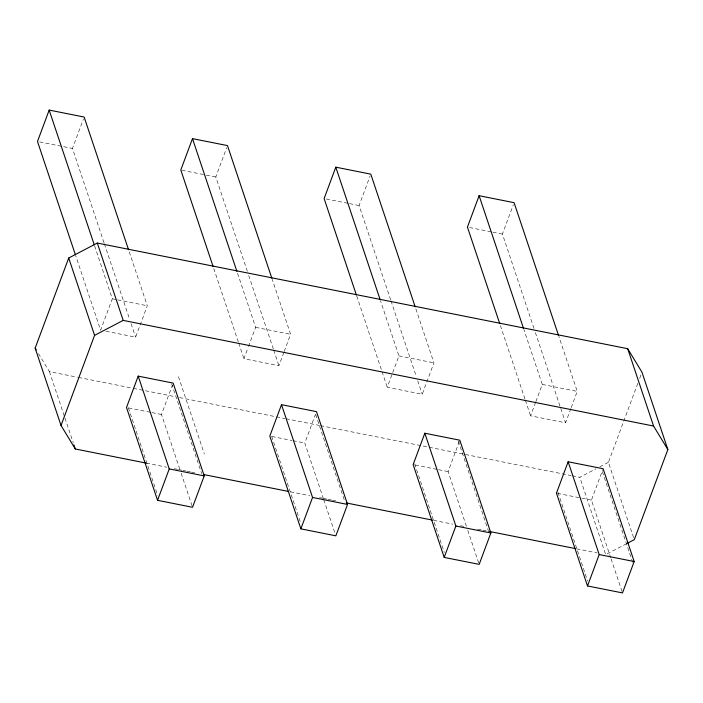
<?xml version="1.0" encoding="UTF-8"?>
<svg xmlns="http://www.w3.org/2000/svg" width="703" height="703" viewBox="0 0 703 703"><rect width="100%" height="100%" fill="white"/><g stroke="black" fill="none" stroke-linecap="round" stroke-linejoin="round"><path stroke-width="0.53" stroke-dasharray="3.52 2.64" d="M104.035 242.79L72.471 148.438L83.402 119.071M94.624 245.909L112.313 298.793L100.626 330.182L75.652 255.523M105.925 331.236L135.609 337.141L147.296 305.761L128.913 250.804M247.359 271.34L215.786 176.98L226.718 147.621M179.775 469.129L161.488 414.489L172.42 385.121M283.827 352.528L278.924 365.692L243.941 358.723L248.089 347.59M248.467 346.57L255.628 327.334L237.245 272.386M284.205 351.518L290.611 334.303L272.228 279.355M390.675 299.882L359.101 205.531L370.033 176.163M323.433 498.708L304.803 443.031L315.357 414.682M415.886 308.933L433.927 362.853L422.239 394.234L387.256 387.265L398.944 355.885L380.56 300.928M533.99 328.433L502.417 234.073L513.348 204.714M466.405 526.222L448.119 471.581L459.428 441.203M570.836 408.61L565.564 422.784L530.58 415.816L535.475 402.652M535.853 401.641L542.268 384.427L523.876 329.479M571.214 407.599L577.251 391.395L558.859 336.438M610.758 557.866L591.434 500.123L602.752 469.745M633.605 537.593L608.42 462.319L638.157 382.441M639.686 378.346L641.206 374.251M572.286 475.782L579.817 477.284L596.021 468.804M599.835 466.81L608.42 462.319M626.663 543.647L605.687 554.623L579.817 477.284M39.605 141.892L72.471 148.438M181.866 170.223L205.188 174.871M206.243 175.082L215.786 176.98M326.236 198.984L348.503 203.413M349.558 203.624L359.101 205.531M469.56 227.526L491.819 231.964M492.882 232.175L502.417 234.073M112.313 298.793L116.557 299.636M117.612 299.847L147.296 305.761M255.628 327.334L290.611 334.303M398.944 355.885L433.927 362.853M542.268 384.427L577.251 391.395M38.445 353.556L49.43 371.641L77.4 377.212M78.472 377.423L132.269 388.144M133.342 388.355L175.302 396.712M179.599 397.573L275.356 416.642M276.428 416.853L285.031 418.566M286.112 418.786L319.461 425.429M320.533 425.64L428.118 447.064M429.199 447.284L571.205 475.571M128.623 407.942L150.89 412.371M151.945 412.582L161.488 414.489M271.938 436.484L292.079 440.5M293.142 440.711L304.803 443.031M415.253 465.035L437.521 469.463M438.575 469.674L448.119 471.581M557.514 493.365L580.836 498.014M581.899 498.225L591.434 500.123M146.312 463.119L166.752 467.196M174.282 468.69L177.507 469.34M178.588 469.551L181.813 470.193M182.885 470.412L186.119 471.054M187.191 471.265L190.416 471.906M191.497 472.126L194.722 472.768M290.471 491.836L309.838 495.694M319.522 497.619L322.747 498.269M323.819 498.48L327.053 499.121M328.125 499.341L331.35 499.982M332.431 500.193L335.656 500.835M433.558 520.334L452.925 524.192M460.456 525.695L463.681 526.336M477.662 529.122L481.968 529.983M483.049 530.194L486.274 530.835M576.645 548.841L597.084 552.91M602.313 471.59L632.665 562.321M535.378 332.581L565.564 422.784M611.1 558.894L622.489 592.919M557.962 492.364L587.629 581.038M500.395 325.612L525.027 399.225M525.369 400.262L530.58 415.816M458.303 440.974L489.007 532.742M391.017 300.919L416.343 376.615M417.731 380.762L422.239 394.234M467.785 530.343L478.822 563.34M414.647 463.822L444.314 552.496M356.729 296.025L381.711 370.683M382.054 371.72L387.256 387.265M315.673 414.498L344.997 502.135M248.739 275.488L273.379 349.101M273.722 350.138L278.924 365.692M323.775 499.736L335.164 533.762M271.674 436.308L300.998 523.946M213.765 268.52L238.396 342.133M238.739 343.169L243.941 358.723M178.465 376.676L204.345 454.015M171.673 383.882L201.682 473.585M104.387 243.827L129.712 319.522M131.101 323.67L135.609 337.141M181.154 473.26L192.191 506.248M128.35 407.758L157.683 495.404M49.43 371.641L64.606 417.011M64.957 418.048L73.235 442.793"/><path stroke-width="1.05" d="M128.561 249.767L84.158 117.049L49.175 110.081L37.487 141.47L75.3 254.486M146.312 463.119L75.309 448.98L61.029 425.473L35.15 348.134L68.709 258.019L97.313 243.053L627.691 348.697L641.971 372.203L667.85 449.542L634.291 539.658L627.621 543.147M61.029 425.473L94.58 335.357L68.709 258.019M271.876 278.318L227.473 145.591L192.49 138.632L180.803 170.012L213.071 266.446M138.192 376.131L126.505 407.52L157.551 500.316L192.534 507.285L204.222 475.896L173.175 383.1L138.192 376.131L169.238 468.927L157.551 500.316M415.201 306.86L370.789 174.142L335.806 167.173L324.118 198.562L356.386 294.988M281.508 404.673L269.82 436.062L300.866 528.858L335.849 535.827L347.537 504.438L316.491 411.642L281.508 404.673L312.554 497.469L300.866 528.858M558.516 335.401L514.104 202.684L479.121 195.715L467.433 227.104L499.701 323.538M424.823 433.224L413.136 464.613L444.191 557.409L479.174 564.368L490.861 532.988L459.806 440.192L424.823 433.224L455.878 526.02L444.191 557.409M568.138 461.766L556.451 493.155L587.506 585.951L622.489 592.919L634.176 561.53L603.121 468.734L568.138 461.766L599.193 554.562L587.506 585.951M94.58 335.357L123.183 320.392L653.57 426.036L667.85 449.542M203.325 474.481L288.318 491.406M346.412 502.979L432.477 520.123M489.499 531.477L575.564 548.621M169.238 468.927L204.222 475.896M312.554 497.469L347.537 504.438M455.878 526.02L490.861 532.988M599.193 554.562L634.176 561.53M35.15 348.134L36.248 349.945M627.691 348.697L653.57 426.036M479.121 195.715L523.533 328.442M335.806 167.173L380.218 299.891M192.49 138.632L236.893 271.349M97.313 243.053L123.183 320.392M49.175 110.081L94.272 244.872M73.929 444.858L75.309 448.98"/></g></svg>
